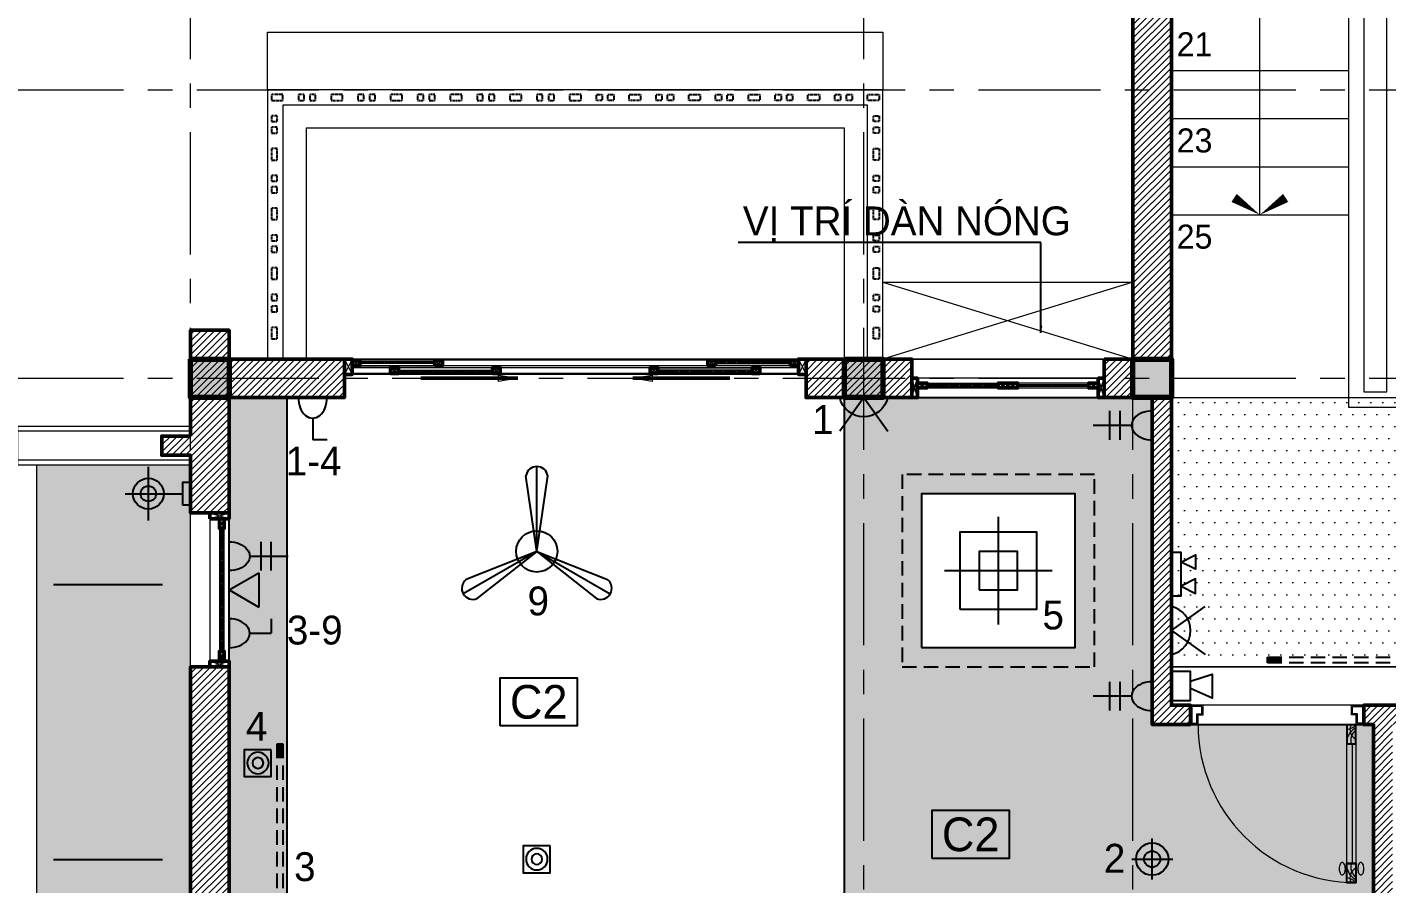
# Model space of a CAD drawing. Header units: inches. Extents: x 88947 to 296847, y 35049 to 161062.
# Drawn here: x 95798 to 102868, y 67579 to 72032 of the extents above; entities that cross this region are included whole.
import ezdxf
from ezdxf.enums import TextEntityAlignment as Align

# ---------------------------------------------------------------- set-up
doc = ezdxf.new("R2010")
doc.units = ezdxf.units.IN
doc.header["$MEASUREMENT"] = 0
for name, pattern in [('ACAD_ISO03W100', [30, 12, -18]), ('CENTER', [50.8, 31.75, -6.35, 6.35, -6.35]), ('DASHED2', [9.525, 6.35, -3.175]), ('HIDDEN', [0.375, 0.25, -0.125])]:
    doc.linetypes.add(name, pattern=pattern)
for name, color, linetype, lineweight in [('A-Dims', 145, 'Continuous', 25), ('A-Text', 30, 'Continuous', 9), ('CUA', 42, 'Continuous', 20), ('DIM', 7, 'Continuous', 25), ('DO', 4, 'Continuous', 25), ('HACTH', 8, 'Continuous', 5), ('HATCH', 8, 'Continuous', 5), ('KHUNG 1', 6, 'Continuous', 70), ('KY HIEU', 4, 'Continuous', 25), ('mb$0$CUA', 42, 'Continuous', 20), ('mb$0$HATCH', 69, 'Continuous', 15), ('mb$0$net cat', 51, 'Continuous', 50), ('mb$0$net manh', 251, 'Continuous', 5), ('Net thay', 3, 'Continuous', 25), ('netthay', 254, 'Continuous', 25), ('THAY', 3, 'Continuous', 18), ('tran', 202, 'Continuous', 15), ('TRUC', 252, 'ACAD_ISO03W100', 13), ('TUONG', 4, 'Continuous', 50)]:
    doc.layers.add(name, color=color, linetype=linetype, lineweight=lineweight)
doc.layers.add('E-socket', color=1, linetype='Continuous')
doc.layers.add('text', color=2, linetype='Continuous')
doc.styles.add('FRANKO', font='VFRANKO.TTF')
doc.styles.add('VNI-HELVE-CONDENSE', font='VNARIAL.TTF', dxfattribs={"width": 0.7})
doc.dimstyles.new('TAS-50', dxfattribs={"dimscale": 25, "dimtxt": 2.5, "dimasz": 0.7, "dimexe": 1.5, "dimexo": 1.5, "dimgap": 0.8, "dimtad": 1, "dimdec": 0, "dimzin": 3, "dimdsep": 46, "dimtxsty": 'VNI-HELVE-CONDENSE', "dimblk": 'TICK', "dimcen": 2.5, "dimclrt": 71, "dimazin": 2, "dimtfac": 0.75, "dimtdec": 0, "dimtix": 1, "dimtmove": 2, "dimatfit": 2, "dimldrblk": 'TICK123', "dimfxl": 1.5, "dimtolj": 1, "dimtzin": 0, "dimarcsym": 0})
doc.dimstyles.new('TL 100', dxfattribs={"dimscale": 100, "dimtxt": 1.25, "dimasz": 0.5, "dimexe": 1, "dimexo": 1, "dimgap": 0.5, "dimtad": 1, "dimdec": 0, "dimzin": 3, "dimdsep": 46, "dimtxsty": 'VNI-HELVE-CONDENSE', "dimblk": 'DOT', "dimcen": 2, "dimclrt": 7, "dimazin": 2, "dimtfac": 0.75, "dimtdec": 0, "dimtix": 1, "dimtmove": 2, "dimatfit": 2, "dimfxl": 1.5, "dimtolj": 1, "dimtzin": 0, "dimarcsym": 0})
doc.dimstyles.new('TL100', dxfattribs={"dimscale": 0, "dimtxt": 250, "dimasz": 200, "dimexe": 100, "dimexo": 100, "dimgap": 100, "dimtad": 1, "dimdec": 0, "dimzin": 0, "dimdsep": 46, "dimtxsty": 'VNI-HELVE-CONDENSE', "dimblk": 'ARCHTICK', "dimcen": -6, "dimdle": 10, "dimclrd": 253, "dimclre": 256, "dimclrt": 256, "dimadec": 0, "dimazin": 0, "dimtfac": 0.005, "dimtdec": 0, "dimtix": 1, "dimtmove": 2, "dimatfit": 3, "dimldrblk": 'CLOSEDBLANK', "dimfxl": 1, "dimtolj": 1, "dimtzin": 0, "dimlwd": -1, "dimarcsym": 0})

# ---------------------------------------------------------------- blocks, each defined once
blk = doc.blocks.new('_Dot')
at = {"layer": 'netthay', "color": 0, "lineweight": -2}
blk.add_line((-0.5, 0), (-1, 0), dxfattribs=at)
at = {"layer": 'netthay', "color": 0, "const_width": 0.5}
blk.add_lwpolyline([(-0.25, 0, 1), (0.25, 0, 1)], format="xyb", close=True, dxfattribs=at)
blk = doc.blocks.new('_ArchTick')
at = {"color": 0, "linetype": 'ByBlock', "const_width": 0.15}
blk.add_lwpolyline([(-0.5, -0.5), (0.5, 0.5)], dxfattribs=at)
blk = doc.blocks.new('A$C1B5E3228')
at = {"layer": 'mb$0$HATCH'}
h = blk.add_hatch(dxfattribs=at)
h.set_pattern_fill('ANSI32', color=256, angle=-90, style=0)
h.set_pattern_definition([(135, (-32.5, -670), (-6.73519, -6.73519), []), (135, (-32.5, -665.51), (-6.73519, -6.73519), [])])
h.paths.add_polyline_path([(-42.5, -720), (-42.5, -80), (-32.5, -80), (-32.5, -720)])
at = {"layer": 'CUA'}
for points in [[(-100, 0), (-100, -800)], [(0, 0), (0, -800)], [(0, 0), (0, -800)]]:
    blk.add_lwpolyline(points, dxfattribs=at)
at = {"layer": 'HATCH', "linetype": 'DASHED2', "ltscale": 2}
blk.add_lwpolyline([(-32.3, -752.3), (-50, -770)], dxfattribs=at)
at = {"layer": 'mb$0$CUA'}
for points in [[(-25, -30), (-50, -30), (-50, -720), (-25, -720)], [(-42.5, -720), (-42.5, -80), (-32.5, -80), (-32.5, -720)]]:
    blk.add_lwpolyline(points, close=True, dxfattribs=at)
at = {"layer": 'mb$0$net cat'}
for points in [[(-100, -30), (0, -30), (0, 0), (-100, 0)], [(-25, -30), (-50, -30), (-50, -80), (-25, -80)], [(-100, -800), (0, -800), (0, -770), (-100, -770)], [(-25, -770), (-50, -770), (-50, -720), (-25, -720)]]:
    blk.add_lwpolyline(points, close=True, dxfattribs=at)
at = {"layer": 'mb$0$net manh'}
for points in [[(-100, -30), (0, 0)], [(-100, 0), (0, -30)], [(-50, -30), (-25, -80)], [(-25, -30), (-50, -80)], [(-100, -800), (0, -770)], [(-100, -770), (0, -800)], [(-50, -770), (-25, -720)], [(-25, -770), (-50, -720)]]:
    blk.add_lwpolyline(points, dxfattribs=at)
blk = doc.blocks.new('sgsg')
at = {"linetype": 'Continuous'}
for p, q in [((379.3, 822.9), (430.7, 822.9)), ((379.3, 0), (379.3, 822.9)), ((430.7, 822.9), (379.3, 822.9)), ((379.3, 822.9), (379.3, 720)), ((430.7, 720), (430.7, 822.9)), ((430.7, 822.9), (430.7, 0)), ((379.3, 720), (430.7, 720)), ((410.2, 720), (410.2, 102.9)), ((379.3, 102.9), (430.7, 102.9)), ((379.3, 0), (379.3, 102.9)), ((430.7, 102.9), (430.7, 0)), ((-430.7, 0), (430.7, 0)), ((-430.7, 0), (-392.1, 0)), ((-430.7, -100), (-430.7, 0)), ((-430.7, 0), (-430.7, -100)), ((-430.7, 0), (-430.7, -100)), ((-392.1, 0), (-392.1, -49.9)), ((430.7, 0), (379.3, 0)), ((430.7, 0), (379.3, 0)), ((469.3, 0), (430.7, 0)), ((430.7, 0), (430.7, -49.9)), ((469.3, -100), (469.3, 0)), ((469.3, -100), (469.3, 0)), ((-392.1, -49.9), (-366.4, -49.9)), ((-366.4, -49.9), (-366.4, -100)), ((405, -49.9), (405, -100)), ((430.7, -49.9), (405, -49.9)), ((-366.4, -100), (-430.7, -100)), ((405, -100), (469.3, -100))]:
    blk.add_line(p, q, dxfattribs=at)
at = {"color": 7}
for p, q in [((427.2, 819.4), (382.8, 819.4)), ((382.8, 819.4), (382.8, 723.5)), ((427.2, 723.5), (427.2, 819.4)), ((382.8, 723.5), (427.2, 723.5)), ((382.8, 99.4), (427.2, 99.4)), ((382.8, 3.5), (382.8, 99.4)), ((427.2, 99.4), (427.2, 3.5)), ((427.2, 3.5), (382.8, 3.5)), ((-424.3, -6.4), (-398.6, -6.4)), ((-424.3, -93.6), (-424.3, -6.4)), ((-398.6, -6.4), (-398.6, -56.3)), ((-398.6, -56.3), (-372.9, -56.3)), ((-372.9, -56.3), (-372.9, -93.6)), ((411.4, -56.3), (411.4, -93.6)), ((437.1, -56.3), (411.4, -56.3)), ((462.9, -6.4), (437.1, -6.4)), ((437.1, -6.4), (437.1, -56.3)), ((462.9, -93.6), (462.9, -6.4)), ((-372.9, -93.6), (-424.3, -93.6)), ((411.4, -93.6), (462.9, -93.6))]:
    blk.add_line(p, q, dxfattribs=at)
at = {"linetype": 'Continuous', "extrusion": (0, 0, -1)}
for centre, major_axis, start_param, end_param in [((430.7, 0), (-305.4, 764.1), -1.190588, 0.380208), ((367, 762.3), (16.3, 16.3), 4.390638, 4.805951), ((357.7, 773.5), (-6.03, 6.03), 0.093562, 0.785398), ((357.7, 773.5), (6.03, 6.03), -0.785398, -0.093562), ((348.5, 762.3), (-16.3, 16.3), 1.477234, 1.892547), ((368.8, 882.4), (60.7, 60.7), 1.609162, 2.192883), ((473.5, 723.6), (66.7, 66.7), 4.202517, 4.984819), ((449.8, 796.1), (-36.9, 36.9), 4.374888, 5.959677), ((469, 740.4), (-47.5, 47.5), 5.243394, 6.397734), ((463.4, 762.3), (16.3, 16.3), 4.390638, 4.805951), ((454.2, 773.5), (-6.03, 6.03), 0.093562, 0.785398), ((454.2, 773.5), (-6.03, 6.03), 0.785398, 1.477234), ((444.9, 762.3), (-16.3, 16.3), 1.477234, 1.892547), ((405.8, 749.9), (45.3, 45.3), 3.926991, 4.13121), ((405.8, 749.9), (-45.3, 45.3), 5.293568, 5.497787), ((382, 754.8), (28.1, 28.1), 4.13121, 4.390638), ((382, 744.9), (-28.1, 28.1), 5.03414, 5.293568), ((367, 737.5), (16.3, 16.3), 3.04803, 3.463343), ((357.7, 726.3), (6.03, 6.03), 2.356194, 3.04803), ((357.7, 726.3), (-6.03, 6.03), 3.235155, 3.926991), ((348.5, 737.5), (16.3, 16.3), 1.249046, 1.664359), ((333.5, 754.8), (28.1, 28.1), 0.321751, 0.581179), ((333.5, 744.9), (-28.1, 28.1), 2.560414, 2.819842), ((309.7, 749.9), (45.3, 45.3), 0.581179, 0.785398), ((309.7, 749.9), (45.3, 45.3), 0.785398, 0.989618), ((502.2, 749.9), (-45.3, 45.3), 5.497787, 5.702007), ((502.2, 749.9), (-45.3, 45.3), 5.293568, 5.497787), ((478.4, 754.8), (-28.1, 28.1), 5.702007, 5.961435), ((478.4, 744.9), (28.1, 28.1), 3.463343, 3.722771), ((463.4, 737.5), (16.3, 16.3), 3.04803, 3.463343), ((454.2, 726.3), (6.03, 6.03), 2.356194, 3.04803), ((454.2, 726.3), (6.03, 6.03), 1.664359, 2.356194), ((444.9, 737.5), (-16.3, 16.3), 2.819842, 3.235155), ((429.9, 754.8), (-28.1, 28.1), 1.892547, 2.151975), ((429.9, 744.9), (-28.1, 28.1), 2.560414, 2.819842), ((406.1, 749.9), (-45.3, 45.3), 2.151975, 2.356194), ((406.1, 749.9), (45.3, 45.3), 0.785398, 0.989618), ((473.5, 99.2), (-66.7, 66.7), 4.439959, 5.222261), ((449.8, 26.8), (36.9, 36.9), 3.465101, 5.04989), ((469, 82.5), (47.5, 47.5), 3.027044, 4.181384), ((368.8, -59.5), (60.7, 60.7), -0.622087, -0.038366)]:
    blk.add_ellipse(centre, major_axis=major_axis, ratio=1, start_param=start_param, end_param=end_param, dxfattribs=at)
blk = doc.blocks.new('A$C518B7F35')
at = {"layer": 'DO'}
for q in [(0, 441.3), (-56.9, 392.1), (56.9, 392.1), (-382.2, -220.7), (-368, -146.8), (-311.1, -245.3), (311.1, -245.3), (368, -146.8), (382.2, -220.7)]:
    blk.add_line((0, 0), q, dxfattribs=at)
blk.add_circle((0, 0), 107.2, dxfattribs=at)
for centre, start, end in [((0, 383.9), 8.22489, 171.77511), ((-332.4, -191.9), 128.22489, 291.77511), ((332.4, -191.9), 248.22489, 51.77511)]:
    blk.add_arc(centre, 57.4, start, end, dxfattribs=at)
blk = doc.blocks.new('CP1')
blk.add_lwpolyline([(-86.9, 86), (89.2, 86), (89.2, -88.5), (-86.9, -88.5)], close=True)
for radius in [70, 35]:
    blk.add_circle((0, 0), radius)
blk = doc.blocks.new('12')
at = {"linetype": 'HIDDEN', "ltscale": 300}
blk.add_lwpolyline([(-600, 20), (600, 20), (600, 50), (-600, 50)], close=True, dxfattribs=at)
for points in [[(-600, 20), (-600, 50), (-525, 20), (-525, 50)], [(600, 20), (600, 50), (525, 20), (525, 50)]]:
    blk.add_solid(points)
blk = doc.blocks.new('D')
at = {"linetype": 'Continuous', "ltscale": 2}
blk.add_hatch(color=256, dxfattribs=at).paths.add_polyline_path([(0, 0), (308, -178), (308, 178)])
for p, q in [((0, 0), (308, 178)), ((308, -178), (308, 178)), ((0, 0), (308, -178))]:
    blk.add_line(p, q, dxfattribs=at)
blk = doc.blocks.new('S-2')
at = {"layer": 'E-socket', "linetype": 'Continuous', "ltscale": 50}
for p, q in [((0, 107.1), (0, 306.7)), ((-75, 219.4), (75, 219.4)), ((-75, 166.9), (75, 166.9)), ((-75, 0), (75, 0))]:
    blk.add_line(p, q, dxfattribs=at)
blk.add_ellipse((0, 0), major_axis=(0, 107.1), ratio=0.7, start_param=4.712389, end_param=7.853982, dxfattribs=at)
blk = doc.blocks.new('CONGTAC')
at = {"layer": 'E-socket', "linetype": 'Continuous', "ltscale": 50}
for p, q in [((-322781.1, 76005.1), (-322931.1, 76005.1)), ((-322856.1, 75897.9), (-322856.1, 75785.7)), ((-322781.1, 75785.7), (-322856.1, 75785.7))]:
    blk.add_line(p, q, dxfattribs=at)
blk.add_ellipse((-322856.1, 76005.1), major_axis=(0, -107.1), ratio=0.7, start_param=4.712389, end_param=7.853982, dxfattribs=at)
blk = doc.blocks.new('EWTWETEW')
at = {"ltscale": 5}
for points in [[(0, 0), (-125, 175)], [(0, 0), (125, 175)], [(-125, 0), (-125, 0), (125, 0)]]:
    blk.add_lwpolyline(points, dxfattribs=at)
blk.add_arc((0, -28.1), 128.1, 12.68038, 167.31962, dxfattribs=at)
blk = doc.blocks.new('A$C6FFC3A46')
at = {"layer": 'DO', "ltscale": 5}
for p, q in [((0, -106.6), (0, 106.6)), ((-106.6, 0), (106.6, 0))]:
    blk.add_line(p, q, dxfattribs=at)
for major_axis, start_param, end_param in [((84, 0), -0.000109, 6.283076), ((-42, 0), 3.14210923900696, 9.425294546186546)]:
    blk.add_ellipse((0, 0), major_axis=major_axis, ratio=1, start_param=start_param, end_param=end_param, dxfattribs=at)
blk = doc.blocks.new('TICK')
at = {"layer": 'A-Dims', "color": 1}
for p, q in [((-2, 0), (2, 0)), ((0, 1.5), (0, -1.5))]:
    blk.add_line(p, q, dxfattribs=at)
at = {"layer": 'A-Dims', "color": 1, "const_width": 0.788}
blk.add_lwpolyline([(-0.33, -0.35), (0.38, 0.38)], dxfattribs=at)
at = {"layer": 'A-Dims', "color": 1, "const_width": 0.394}
for points in [[(0.24, 0.52, -0.414214), (0.52, 0.52, -1)], [(0.52, 0.52, -0.414214), (0.52, 0.24, -1)], [(-0.47, -0.21, 0.414214), (-0.47, -0.49, 1)], [(-0.47, -0.49, 0.414214), (-0.19, -0.49, 1)]]:
    blk.add_lwpolyline(points, format="xyb", dxfattribs=at)
blk = doc.blocks.new('TICK123')
at = {"layer": 'A-Dims', "color": 1}
blk.add_lwpolyline([(0.05, 0, 0, 0.84, 0), (-2.11, 0, 8.4, 8.4, 0)], format="xyseb", dxfattribs=at)
blk = doc.blocks.new('EM')
for points in [[(-125, 100), (-200, 250), (-50, 250), (-125, 100)], [(125, 100), (200, 250), (50, 250), (125, 100)]]:
    blk.add_lwpolyline(points)
blk.add_lwpolyline([(-225, 0), (225, 0), (225, 100), (-225, 100)], close=True)
blk = doc.blocks.new('COI')
blk.add_lwpolyline([(-50, 200), (-125, 425), (125, 425), (25, 200)])
blk.add_lwpolyline([(-150, 0), (150, 0), (150, 200), (-150, 200)], close=True)
blk = doc.blocks.new('DNT')
for points in [[(0, 425), (0, 50)], [(-175, 275), (175, 275)]]:
    blk.add_lwpolyline(points)
blk.add_lwpolyline([(-75, 50), (75, 50), (75, 0), (-75, 0)], close=True)
for radius in [100, 50]:
    blk.add_circle((0, 275), radius)
blk = doc.blocks.new('syb-floor')
at = {"linetype": 'Continuous'}
blk.add_lwpolyline([(-4.79, -2.5), (-4.79, 2.5), (3.22, 2.5), (3.22, -2.5)], close=True, dxfattribs=at)
blk.add_attdef('SYB-FLOOR', text='', height=2.5, dxfattribs=at).set_placement((-0.78, 0), align=Align.MIDDLE_CENTER)
blk = doc.blocks.new('A$C4CAE2080')
at = {"layer": 'mb$0$HATCH'}
h = blk.add_hatch(dxfattribs=at)
h.set_pattern_fill('ANSI32', color=256, angle=-180, style=0)
h.set_pattern_definition([(45, (-2810, -22.5), (-6.7352, 6.7352), []), (45, (-2805.51, -22.5), (-6.7352, 6.7352), [])])
h.paths.add_polyline_path([(-2720, -12.5), (-2330, -12.5), (-2330, -22.5), (-2720, -22.5)])
h = blk.add_hatch(dxfattribs=at)
h.set_pattern_fill('ANSI32', color=256, angle=-180, style=0)
h.set_pattern_definition([(45, (-2510, -67.5), (-6.7352, 6.7352), []), (45, (-2505.51, -67.5), (-6.7352, 6.7352), [])])
h.paths.add_polyline_path([(-2520, -57.5), (-2030, -57.5), (-2030, -67.5), (-2520, -67.5)])
h = blk.add_hatch(dxfattribs=at)
h.set_pattern_fill('ANSI32', color=256, angle=-180, style=0)
h.set_pattern_definition([(135, (-690, -67.5), (6.7352, 6.7352), []), (135, (-694.49, -67.5), (6.7352, 6.7352), [])])
h.paths.add_polyline_path([(-680, -57.5), (-1170, -57.5), (-1170, -67.5), (-680, -67.5)])
h = blk.add_hatch(dxfattribs=at)
h.set_pattern_fill('ANSI32', color=256, angle=-180, style=0)
h.set_pattern_definition([(135, (-390, -22.5), (6.7352, 6.7352), []), (135, (-394.49, -22.5), (6.7352, 6.7352), [])])
h.paths.add_polyline_path([(-480, -12.5), (-870, -12.5), (-870, -22.5), (-480, -22.5)])
at = {"layer": 'mb$0$CUA'}
for points in [[(-400, 0), (-2800, 0)], [(-440, -5), (-2760, -5)], [(-440, -35), (-2760, -35)], [(-440, -45), (-2760, -45)], [(-400, -80), (-2800, -80)], [(-440, -75), (-2760, -75)]]:
    blk.add_lwpolyline(points, dxfattribs=at)
for points in [[(-2290, -35), (-2290, -5), (-2720, -5), (-2720, -35)], [(-2720, -12.5), (-2330, -12.5), (-2330, -22.5), (-2720, -22.5)], [(-1990, -75), (-1990, -45), (-2520, -45), (-2520, -75)], [(-2520, -57.5), (-2030, -57.5), (-2030, -67.5), (-2520, -67.5)], [(-1210, -75), (-1210, -45), (-680, -45), (-680, -75)], [(-680, -57.5), (-1170, -57.5), (-1170, -67.5), (-680, -67.5)], [(-910, -35), (-910, -5), (-480, -5), (-480, -35)], [(-480, -12.5), (-870, -12.5), (-870, -22.5), (-480, -22.5)]]:
    blk.add_lwpolyline(points, close=True, dxfattribs=at)
at = {"layer": 'mb$0$net cat'}
for points in [[(-2800, 0), (-2800, -80), (-2760, -80), (-2760, 0)], [(-400, 0), (-400, -80), (-440, -80), (-440, 0)], [(-2760, -35), (-2760, -5), (-2720, -5), (-2720, -35)], [(-2560, -75), (-2560, -45), (-2520, -45), (-2520, -75)], [(-2330, -35), (-2330, -5), (-2290, -5), (-2290, -35)], [(-2030, -75), (-2030, -45), (-1990, -45), (-1990, -75)], [(-1170, -75), (-1170, -45), (-1210, -45), (-1210, -75)], [(-870, -35), (-870, -5), (-910, -5), (-910, -35)], [(-640, -75), (-640, -45), (-680, -45), (-680, -75)], [(-440, -35), (-440, -5), (-480, -5), (-480, -35)]]:
    blk.add_lwpolyline(points, close=True, dxfattribs=at)
at = {"layer": 'mb$0$net manh'}
for points in [[(-2800, 0), (-2760, -80)], [(-2760, 0), (-2800, -80)], [(-400, 0), (-440, -80)], [(-440, 0), (-400, -80)], [(-2760, -5), (-2720, -35)], [(-2760, -35), (-2720, -5)], [(-2560, -45), (-2520, -75)], [(-2560, -75), (-2520, -45)], [(-2330, -5), (-2290, -35)], [(-2330, -35), (-2290, -5)], [(-2030, -45), (-1990, -75)], [(-2030, -75), (-1990, -45)], [(-1170, -45), (-1210, -75)], [(-1170, -75), (-1210, -45)], [(-870, -5), (-910, -35)], [(-870, -35), (-910, -5)], [(-640, -45), (-680, -75)], [(-640, -75), (-680, -45)], [(-440, -5), (-480, -35)], [(-440, -35), (-480, -5)]]:
    blk.add_lwpolyline(points, dxfattribs=at)
at = {"layer": 'TUONG'}
for points in [[(-1899.3, -100), (-2403.7, -100)], [(-1300.7, -100), (-796.3, -100)]]:
    blk.add_leader(points, dimstyle='TL100', override={"dimscale": 1, "dimasz": 100, "dimtad": 0}, dxfattribs=at)

msp = doc.modelspace()

# ---------------------------------------------------------------- hatches: boundary and pattern name
at = {"layer": 'HACTH'}
h = msp.add_hatch(dxfattribs=at)
h.set_pattern_fill('DOTS', color=256, scale=500, style=0)
h.set_pattern_definition([(0, (96847.74, 66706.807), (15.625, 31.25), [0, -31.25])])
h.paths.add_polyline_path([(96847.7, 65506.8), (96847.7, 65506.8), (96847.7, 70106.8), (97147.7, 70106.8), (97147.7, 65506.8), (97147.7, 65306.8), (96847.7, 65306.8)])
h = msp.add_hatch(dxfattribs=at)
h.set_pattern_fill('DOTS', color=256, scale=500, style=0)
h.set_pattern_definition([(0, (100047.74, 66606.807), (15.625, 31.25), [0, -31.25])])
h.paths.add_polyline_path([(100047.7, 70106.8), (101647.7, 70106.8), (101647.7, 68406.8), (102797.7, 68406.8), (102797.7, 66706.8), (101997.7, 66706.8), (101997.7, 66606.8), (101997.7, 66506.8), (101197.7, 66506.8), (101197.7, 67206.8), (100047.7, 67206.8)])
h.paths.add_polyline_path([(100447.7, 68806.8), (101247.7, 68806.8), (101247.7, 69606.8), (100447.7, 69606.8)], flags=16)
h = msp.add_hatch(dxfattribs=at)
h.set_pattern_fill('ANSI31', color=256, scale=200, style=0)
h.set_pattern_definition([(45, (101647.74, 68406.807), (-17.67767, 17.67767), [])])
h.paths.add_polyline_path([(101847.7, 68406.8), (101847.7, 68506.8), (101747.7, 68506.8), (101747.7, 70106.8), (101647.7, 70106.8), (101647.7, 68406.8)])
h = msp.add_hatch(dxfattribs=at)
h.set_pattern_fill('TILE_02', color=256, scale=100, angle=90, style=0, pattern_type=2)
h.set_pattern_definition([(90, (22857.75, 48618.47), (-100, 200), [25, -175]), (90, (22845.25, 48618.47), (-100, 200), [25, -75]), (90, (22832.75, 48718.47), (-100, 200), [25, -175]), (90, (22895.25, 48568.47), (-100, 200), [12.5, -100, 12.5, -75]), (135, (22870.25, 48580.97), (-100.00003, 6e-15), [17.6777, -265.165]), (135, (22832.75, 48568.47), (-100.00003, 6e-15), [12.63, -270.2127]), (135, (22820.25, 48568.47), (-100.00003, 6e-15), [15.15, -267.6927]), (225, (22820.25, 48693.47), (-100.00003, 6e-15), [15.15, -267.6927]), (225, (22832.75, 48693.47), (-100.00003, 6e-15), [12.63, -270.2127]), (225, (22870.25, 48680.97), (-100.00003, 6e-15), [17.6777, -265.165]), (116.56505, (22870.25, 48593.47), (-100, 5e-05), [27.9509, -195.6559]), (116.56505, (22857.75, 48593.47), (-100, 5e-05), [27.9509, -195.6559]), (116.56505, (22845.25, 48543.47), (-100, 5e-05), [27.9509, -195.6559]), (116.56505, (22832.75, 48543.47), (-100, 5e-05), [27.9509, -195.6559]), (153.43495, (22895.25, 48568.47), (-100, -4.5e-05), [27.9509, -419.2627]), (153.43495, (22895.25, 48580.97), (-100, -4.5e-05), [27.9509, -419.2627]), (206.56505, (22895.25, 48680.97), (-100, 4.5e-05), [27.9509, -419.2627]), (206.56505, (22895.25, 48693.47), (-100, 4.5e-05), [27.9509, -419.2627]), (243.43495, (22870.25, 48668.47), (-100, -5e-05), [27.9509, -195.6559]), (243.43495, (22857.75, 48668.47), (-100, -5e-05), [27.9509, -195.6559]), (243.43495, (22845.25, 48718.47), (-100, -5e-05), [27.9509, -195.6559]), (243.43495, (22832.75, 48718.47), (-100, -5e-05), [27.9509, -195.6559]), (172.874984, (22895.249, 48568.469), (-100.0000155, -2.54e-05), [100.7782, -1511.6733]), (187.125016, (22895.249, 48693.469), (-100.0000155, 2.54e-05), [100.7782, -1511.6733])])
h.paths.add_polyline_path([(95847.7, 69756.8), (96647.7, 69756.8), (96647.7, 65656.8), (95847.7, 65656.8)])
h = msp.add_hatch(dxfattribs=at)
h.set_pattern_fill('ANSI31', color=256, scale=200, style=0)
h.set_pattern_definition([(45, (101847.74, 63606.807), (-17.67767, 17.67767), [])])
h.paths.add_polyline_path([(102797.7, 65206.8), (102797.7, 66506.8), (101997.7, 66506.8), (101997.7, 66606.8), (102098.4, 66606.8), (102097.7, 66606.8), (102797.7, 66606.8), (102797.7, 67806.8), (102797.7, 68406.8), (102747.7, 68406.8), (102747.7, 68506.8), (102947.7, 68506.8), (102947.7, 68406.8), (102897.7, 68406.8), (102897.7, 67806.8), (102897.7, 66606.8), (103597.7, 66606.8), (103597.1, 66606.8), (103697.7, 66606.8), (103697.7, 66506.8), (102897.7, 66506.8), (102897.7, 65206.8), (103397.7, 65206.8), (103397.7, 65106.8), (102897.7, 65106.8), (102897.7, 63906.8), (103847.7, 63906.8), (103847.7, 63706.8), (101847.7, 63706.8), (101847.7, 63906.8), (102797.7, 63906.8), (102797.7, 65106.8), (102297.7, 65106.8), (102297.7, 65206.8)])
at = {"layer": 'HATCH'}
h = msp.add_hatch(dxfattribs=at)
h.set_pattern_fill('ANSI31', color=256, scale=200, style=0)
h.set_pattern_definition([(45, (101647.74, 70306.807), (-17.67767, 17.67767), [])])
h.paths.add_polyline_path([(101747.7, 70306.8), (101747.7, 72556.8), (101547.7, 72556.8), (101547.7, 70306.8)])
h = msp.add_hatch(dxfattribs=at)
h.set_pattern_fill('ANSI31', color=256, scale=200, style=0)
h.set_pattern_definition([(45, (96497.74, 69506.807), (-17.67767, 17.67767), [])])
h.paths.add_polyline_path([(96647.7, 69906.8), (96647.7, 70456.8), (96847.7, 70456.8), (96847.7, 70306.8), (97447.7, 70306.8), (97447.7, 70106.8), (96847.7, 70106.8), (96847.7, 69506.8), (96647.7, 69506.8), (96647.7, 69806.8), (96497.7, 69806.8), (96497.7, 69906.8)])
h = msp.add_hatch(dxfattribs=at)
h.set_pattern_fill('ANSI31', color=256, scale=200, style=0)
h.set_pattern_definition([(45, (99672.74, 70106.807), (-17.6777, 17.6777), [])])
h.paths.add_polyline_path([(99847.7, 70306.8), (100397.6, 70306.8), (100397.6, 70106.8), (99847.7, 70106.8)])
h = msp.add_hatch(dxfattribs=at)
h.set_pattern_fill('ANSI31', color=256, scale=200, style=0)
h.set_pattern_definition([(45, (101122.557, 70106.807), (-17.6777, 17.6777), [])])
h.paths.add_polyline_path([(101397.6, 70306.8), (101547.7, 70306.8), (101547.7, 70106.8), (101397.6, 70106.8)])
h = msp.add_hatch(dxfattribs=at)
h.set_pattern_fill('DOTS', color=256, scale=1000, style=0)
h.set_pattern_definition([(0, (101847.74, 69206.81), (31.25, 62.5), [0, -62.5])])
h.paths.add_polyline_path([(101747.7, 70106.8), (103947.7, 70106.8), (103947.7, 68706.8), (101747.7, 68706.8)])
h = msp.add_hatch(dxfattribs=at)
h.set_pattern_fill('ANSI31', color=256, scale=200, style=0)
h.set_pattern_definition([(45, (96647.74, 68106.807), (-17.67767, 17.67767), [])])
h.paths.add_polyline_path([(96647.7, 66956.8), (96647.7, 66706.8), (96847.7, 66706.8), (96847.7, 68706.8), (96647.7, 68706.8), (96647.7, 67156.8)])
at = {"layer": 'mb$0$HATCH'}
h = msp.add_hatch(dxfattribs=at)
h.set_pattern_fill('ANSI32', color=256, style=0)
h.set_pattern_definition([(315, (100227.557, 70174.307), (-6.73519, -6.73519), []), (315, (100232.047, 70174.307), (-6.73519, -6.73519), [])])
h.paths.add_polyline_path([(100477.6, 70164.3), (100847.6, 70164.3), (100847.6, 70174.3), (100477.6, 70174.3)])
h = msp.add_hatch(dxfattribs=at)
h.set_pattern_fill('ANSI32', color=256, style=0)
h.set_pattern_definition([(225, (101567.557, 70174.307), (6.73519, -6.73519), []), (225, (101563.067, 70174.307), (6.73519, -6.73519), [])])
h.paths.add_polyline_path([(101317.6, 70164.3), (100947.6, 70164.3), (100947.6, 70174.3), (101317.6, 70174.3)])

# ---------------------------------------------------------------- linework, layer by layer
at = {"layer": 'DO', "ltscale": 5}
for p, q in [((100847.7, 68926.9), (100847.7, 69486.7)), ((100567.9, 69206.8), (101127.6, 69206.8))]:
    msp.add_line(p, q, dxfattribs=at)
for points in [[(100647.7, 69006.8), (101047.7, 69006.8), (101047.7, 69406.8), (100647.7, 69406.8)], [(100747.7, 69106.8), (100947.7, 69106.8), (100947.7, 69306.8), (100747.7, 69306.8)]]:
    msp.add_lwpolyline(points, close=True, dxfattribs=at)
at = {"layer": 'HATCH'}
msp.add_lwpolyline([(102207.7, 71056.8), (102207.7, 73020.5), (103447.4, 73020.5)], dxfattribs=at)
for points in [[(102073.6, 71144.7, 50, 0, 0), (102207.7, 71056.8, 0, 0, 0)], [(102341.9, 71144.7, 50, 0, 0), (102207.7, 71056.8, 0, 0, 0)]]:
    msp.add_lwpolyline(points, format="xyseb", dxfattribs=at)
at = {"layer": 'KHUNG 1'}
for points in [[(96647.7, 70306.8), (96847.7, 70306.8), (96847.7, 70106.8), (96647.7, 70106.8)], [(100047.7, 70306.8), (100247.7, 70306.8), (100247.7, 70106.8), (100047.7, 70106.8)], [(101547.7, 70306.8), (101747.7, 70306.8), (101747.7, 70106.8), (101547.7, 70106.8)]]:
    msp.add_lwpolyline(points, close=True, dxfattribs=at)
for points in [[(96647.7, 70106.8), (96847.7, 70106.8), (96647.7, 70306.8), (96847.7, 70306.8)], [(100047.7, 70106.8), (100247.7, 70106.8), (100047.7, 70306.8), (100247.7, 70306.8)], [(101547.7, 70106.8), (101747.7, 70106.8), (101547.7, 70306.8), (101747.7, 70306.8)]]:
    msp.add_solid(points, dxfattribs=at)
at = {"layer": 'mb$0$CUA'}
for points in [[(100397.6, 70106.8), (101397.6, 70106.8), (101397.6, 70306.8), (100397.6, 70306.8)], [(101367.6, 70106.8), (101367.6, 70206.8), (100427.6, 70206.8), (100427.6, 70106.8)], [(101367.6, 70156.8), (101367.6, 70206.8), (100427.6, 70206.8), (100427.6, 70156.8)], [(100897.6, 70181.8), (100897.6, 70156.8), (100477.6, 70156.8), (100477.6, 70181.8)], [(100477.6, 70164.3), (100847.6, 70164.3), (100847.6, 70174.3), (100477.6, 70174.3)], [(100897.6, 70181.8), (100897.6, 70156.8), (101317.6, 70156.8), (101317.6, 70181.8)], [(101317.6, 70164.3), (100947.6, 70164.3), (100947.6, 70174.3), (101317.6, 70174.3)]]:
    msp.add_lwpolyline(points, close=True, dxfattribs=at)
at = {"layer": 'mb$0$net cat'}
for points in [[(100397.6, 70106.8), (100397.6, 70206.8), (100427.6, 70206.8), (100427.6, 70106.8)], [(101397.6, 70106.8), (101397.6, 70206.8), (101367.6, 70206.8), (101367.6, 70106.8)], [(100427.6, 70181.8), (100427.6, 70156.8), (100477.6, 70156.8), (100477.6, 70181.8)], [(100897.6, 70181.8), (100897.6, 70156.8), (100847.6, 70156.8), (100847.6, 70181.8)], [(100897.6, 70181.8), (100897.6, 70156.8), (100947.6, 70156.8), (100947.6, 70181.8)], [(101367.6, 70181.8), (101367.6, 70156.8), (101317.6, 70156.8), (101317.6, 70181.8)]]:
    msp.add_lwpolyline(points, close=True, dxfattribs=at)
at = {"layer": 'mb$0$net manh'}
for points in [[(100397.6, 70106.8), (100427.6, 70206.8)], [(100427.6, 70106.8), (100397.6, 70206.8)], [(101397.6, 70106.8), (101367.6, 70206.8)], [(101367.6, 70106.8), (101397.6, 70206.8)], [(100427.6, 70156.8), (100477.6, 70181.8)], [(100427.6, 70181.8), (100477.6, 70156.8)], [(100897.6, 70156.8), (100847.6, 70181.8)], [(100897.6, 70181.8), (100847.6, 70156.8)], [(100897.6, 70156.8), (100947.6, 70181.8)], [(100897.6, 70181.8), (100947.6, 70156.8)], [(101367.6, 70156.8), (101317.6, 70181.8)], [(101367.6, 70181.8), (101317.6, 70156.8)]]:
    msp.add_lwpolyline(points, dxfattribs=at)
at = {"layer": 'Net thay'}
msp.add_lwpolyline([(96847.7, 65506.8), (96847.7, 65506.8), (96847.7, 70106.8), (97147.7, 70106.8), (97147.7, 65506.8), (97147.7, 65506.8), (97147.7, 65306.8), (96847.7, 65306.8), (96847.7, 65506.8), (96847.7, 65506.8)], dxfattribs=at)
for points in [[(100047.7, 70106.8), (101647.7, 70106.8), (101647.7, 68406.8), (102797.7, 68406.8), (102797.7, 66706.8), (101997.7, 66706.8), (101997.7, 66606.8), (101997.7, 66506.8), (101197.7, 66506.8), (101197.7, 67206.8), (100047.7, 67206.8), (100047.7, 67206.8), (100047.7, 67206.8), (100047.7, 67206.8), (100047.7, 67206.8)], [(100447.7, 68806.8), (101247.7, 68806.8), (101247.7, 69606.8), (100447.7, 69606.8)]]:
    msp.add_lwpolyline(points, close=True, dxfattribs=at)
at = {"layer": 'Net thay', "linetype": 'HIDDEN', "ltscale": 300}
msp.add_lwpolyline([(100347.7, 68706.8), (101347.7, 68706.8), (101347.7, 69706.8), (100347.7, 69706.8)], close=True, dxfattribs=at)
at = {"layer": 'netthay', "linetype": 'HIDDEN', "ltscale": 20}
for points in [[(97067.7, 71651.8), (97127.7, 71651.8), (97127.7, 71681.8), (97067.7, 71681.8)], [(97207.7, 71651.8), (97237.7, 71651.8), (97237.7, 71681.8), (97207.7, 71681.8)], [(97267.7, 71651.8), (97297.7, 71651.8), (97297.7, 71681.8), (97267.7, 71681.8)], [(97377.7, 71651.8), (97437.7, 71651.8), (97437.7, 71681.8), (97377.7, 71681.8)], [(97517.7, 71651.8), (97547.7, 71651.8), (97547.7, 71681.8), (97517.7, 71681.8)], [(97577.7, 71651.8), (97607.7, 71651.8), (97607.7, 71681.8), (97577.7, 71681.8)], [(97687.7, 71651.8), (97747.7, 71651.8), (97747.7, 71681.8), (97687.7, 71681.8)], [(97827.7, 71651.8), (97857.7, 71651.8), (97857.7, 71681.8), (97827.7, 71681.8)], [(97887.7, 71651.8), (97917.7, 71651.8), (97917.7, 71681.8), (97887.7, 71681.8)], [(97997.7, 71651.8), (98057.7, 71651.8), (98057.7, 71681.8), (97997.7, 71681.8)], [(98137.7, 71651.8), (98167.7, 71651.8), (98167.7, 71681.8), (98137.7, 71681.8)], [(98197.7, 71651.8), (98227.7, 71651.8), (98227.7, 71681.8), (98197.7, 71681.8)], [(98307.7, 71651.8), (98367.7, 71651.8), (98367.7, 71681.8), (98307.7, 71681.8)], [(98447.7, 71651.8), (98477.7, 71651.8), (98477.7, 71681.8), (98447.7, 71681.8)], [(98507.7, 71651.8), (98537.7, 71651.8), (98537.7, 71681.8), (98507.7, 71681.8)], [(98617.7, 71651.8), (98677.7, 71651.8), (98677.7, 71681.8), (98617.7, 71681.8)], [(98787.7, 71651.8), (98757.7, 71651.8), (98757.7, 71681.8), (98787.7, 71681.8)], [(98847.7, 71651.8), (98817.7, 71651.8), (98817.7, 71681.8), (98847.7, 71681.8)], [(98987.7, 71651.8), (98927.7, 71651.8), (98927.7, 71681.8), (98987.7, 71681.8)], [(99097.7, 71651.8), (99067.7, 71651.8), (99067.7, 71681.8), (99097.7, 71681.8)], [(99157.7, 71651.8), (99127.7, 71651.8), (99127.7, 71681.8), (99157.7, 71681.8)], [(99297.7, 71651.8), (99237.7, 71651.8), (99237.7, 71681.8), (99297.7, 71681.8)], [(99407.7, 71651.8), (99377.7, 71651.8), (99377.7, 71681.8), (99407.7, 71681.8)], [(99467.7, 71651.8), (99437.7, 71651.8), (99437.7, 71681.8), (99467.7, 71681.8)], [(99607.7, 71651.8), (99547.7, 71651.8), (99547.7, 71681.8), (99607.7, 71681.8)], [(99717.7, 71651.8), (99687.7, 71651.8), (99687.7, 71681.8), (99717.7, 71681.8)], [(99777.7, 71651.8), (99747.7, 71651.8), (99747.7, 71681.8), (99777.7, 71681.8)], [(99917.7, 71651.8), (99857.7, 71651.8), (99857.7, 71681.8), (99917.7, 71681.8)], [(100027.7, 71651.8), (99997.7, 71651.8), (99997.7, 71681.8), (100027.7, 71681.8)], [(100087.7, 71651.8), (100057.7, 71651.8), (100057.7, 71681.8), (100087.7, 71681.8)], [(100227.7, 71651.8), (100167.7, 71651.8), (100167.7, 71681.8), (100227.7, 71681.8)], [(97067.7, 71571.8), (97067.7, 71541.8), (97097.7, 71541.8), (97097.7, 71571.8)], [(100227.7, 71571.8), (100227.7, 71541.8), (100197.7, 71541.8), (100197.7, 71571.8)], [(97067.7, 71511.8), (97067.7, 71481.8), (97097.7, 71481.8), (97097.7, 71511.8)], [(100227.7, 71511.8), (100227.7, 71481.8), (100197.7, 71481.8), (100197.7, 71511.8)], [(97067.7, 71401.8), (97067.7, 71341.8), (97097.7, 71341.8), (97097.7, 71401.8)], [(100227.7, 71401.8), (100227.7, 71341.8), (100197.7, 71341.8), (100197.7, 71401.8)], [(97067.7, 71261.8), (97067.7, 71231.8), (97097.7, 71231.8), (97097.7, 71261.8)], [(97067.7, 71201.8), (97067.7, 71171.8), (97097.7, 71171.8), (97097.7, 71201.8)], [(100227.7, 71261.8), (100227.7, 71231.8), (100197.7, 71231.8), (100197.7, 71261.8)], [(100227.7, 71201.8), (100227.7, 71171.8), (100197.7, 71171.8), (100197.7, 71201.8)], [(97067.7, 71091.8), (97067.7, 71031.8), (97097.7, 71031.8), (97097.7, 71091.8)], [(100227.7, 71091.8), (100227.7, 71031.8), (100197.7, 71031.8), (100197.7, 71091.8)], [(97067.7, 70951.8), (97067.7, 70921.8), (97097.7, 70921.8), (97097.7, 70951.8)], [(100227.7, 70951.8), (100227.7, 70921.8), (100197.7, 70921.8), (100197.7, 70951.8)], [(97067.7, 70891.8), (97067.7, 70861.8), (97097.7, 70861.8), (97097.7, 70891.8)], [(100227.7, 70891.8), (100227.7, 70861.8), (100197.7, 70861.8), (100197.7, 70891.8)], [(97067.7, 70781.8), (97067.7, 70721.8), (97097.7, 70721.8), (97097.7, 70781.8)], [(100227.7, 70781.8), (100227.7, 70721.8), (100197.7, 70721.8), (100197.7, 70781.8)], [(97067.7, 70641.8), (97067.7, 70611.8), (97097.7, 70611.8), (97097.7, 70641.8)], [(100227.7, 70641.8), (100227.7, 70611.8), (100197.7, 70611.8), (100197.7, 70641.8)], [(97067.7, 70581.8), (97067.7, 70551.8), (97097.7, 70551.8), (97097.7, 70581.8)], [(100227.7, 70581.8), (100227.7, 70551.8), (100197.7, 70551.8), (100197.7, 70581.8)], [(97067.7, 70471.8), (97067.7, 70411.8), (97097.7, 70411.8), (97097.7, 70471.8)], [(100227.7, 70471.8), (100227.7, 70411.8), (100197.7, 70411.8), (100197.7, 70471.8)]]:
    msp.add_lwpolyline(points, close=True, dxfattribs=at)
at = {"layer": 'THAY'}
for points in [[(102667.7, 72556.8), (102667.7, 70056.8), (102947.7, 70056.8)], [(97047.7, 71706.8), (97047.7, 72006.8), (100247.7, 72006.8), (100247.7, 71706.8)], [(101747.7, 71806.8), (102667.7, 71806.8)], [(100247.7, 70306.8), (100247.7, 71706.8), (97047.7, 71706.8), (97047.7, 70306.8)], [(100167.7, 70306.8), (100167.7, 71626.8), (97127.7, 71626.8), (97127.7, 70306.8)], [(101747.7, 71556.8), (102667.7, 71556.8)], [(100047.7, 70306.8), (100047.7, 71506.8), (97247.7, 71506.8), (97247.7, 70306.8)], [(101747.7, 71306.8), (102667.7, 71306.8)], [(101747.7, 71056.8), (102667.7, 71056.8)], [(96647.7, 69956.8), (95747.7, 69956.8), (95747.7, 69756.8), (96647.7, 69756.8)], [(96647.7, 69931.8), (95747.7, 69931.8)], [(96647.7, 69781.8), (95747.7, 69781.8)], [(95847.7, 65656.8), (95847.7, 69756.8)]]:
    msp.add_lwpolyline(points, dxfattribs=at)
for points in [[(102747.7, 72476.8), (102747.7, 70136.8), (102867.7, 70136.8), (102867.7, 72476.8)], [(100397.6, 70106.8), (100397.6, 70306.8), (101397.6, 70306.8), (101397.6, 70106.8)], [(100447.7, 68806.8), (101247.7, 68806.8), (101247.7, 69606.8), (100447.7, 69606.8)], [(96847.7, 68706.8), (96647.7, 68706.8), (96647.7, 69506.8), (96847.7, 69506.8)]]:
    msp.add_lwpolyline(points, close=True, dxfattribs=at)
at = {"layer": 'tran'}
for points in [[(100247.7, 70306.8), (100247.7, 70706.8), (101547.7, 70706.8), (101547.7, 70306.8)], [(101747.7, 70106.8), (103947.7, 70106.8), (103947.7, 68706.8), (101747.7, 68706.8)], [(101747.7, 68706.8), (103947.7, 68706.8), (103947.7, 68506.8), (101747.7, 68506.8)]]:
    msp.add_lwpolyline(points, close=True, dxfattribs=at)
for points in [[(101547.7, 70706.8), (100247.7, 70306.8)], [(100247.7, 70706.8), (101547.7, 70306.8)]]:
    msp.add_lwpolyline(points, dxfattribs=at)
at = {"layer": 'TRUC', "linetype": 'CENTER', "ltscale": 20}
for points in [[(96647.7, 61706.8), (96647.7, 74206.8)], [(100147.7, 61706.8), (100147.7, 74206.8)], [(101547.7, 61706.8), (101547.7, 74206.8)], [(94647.7, 71706.8), (111047.7, 71706.8)], [(94647.7, 70206.8), (111047.7, 70206.8)]]:
    msp.add_lwpolyline(points, dxfattribs=at)
at = {"layer": 'TUONG'}
for points in [[(101747.7, 70306.8), (101747.7, 72556.8), (101547.7, 72556.8), (101547.7, 70306.8)], [(99847.7, 70306.8), (100397.6, 70306.8), (100397.6, 70106.8), (99847.7, 70106.8)], [(101397.6, 70306.8), (101547.7, 70306.8), (101547.7, 70106.8), (101397.6, 70106.8)], [(101847.7, 68406.8), (101847.7, 68506.8), (101747.7, 68506.8), (101747.7, 70106.8), (101647.7, 70106.8), (101647.7, 68406.8), (101847.7, 68406.8)]]:
    msp.add_lwpolyline(points, close=True, dxfattribs=at)
for points in [[(96647.7, 69906.8), (96647.7, 70456.8), (96847.7, 70456.8), (96847.7, 70306.8), (97447.7, 70306.8), (97447.7, 70106.8), (96847.7, 70106.8), (96847.7, 69506.8), (96647.7, 69506.8), (96647.7, 69806.8), (96497.7, 69806.8), (96497.7, 69906.8), (96647.7, 69906.8)], [(96647.7, 66956.8), (96647.7, 66706.8), (96847.7, 66706.8), (96847.7, 68706.8), (96647.7, 68706.8), (96647.7, 67156.8), (96647.7, 67156.8), (96647.7, 66956.8), (96647.7, 66956.8)], [(102797.7, 65206.8), (102797.7, 66506.8), (101997.7, 66506.8), (101997.7, 66606.8), (102098.4, 66606.8), (102097.7, 66606.8), (102797.7, 66606.8), (102797.7, 67806.8), (102797.7, 67806.8), (102797.7, 67806.8), (102797.7, 67806.8), (102797.7, 67806.8), (102797.7, 67806.8), (102797.7, 68406.8), (102747.7, 68406.8), (102747.7, 68506.8), (102747.7, 68506.8), (102747.7, 68506.8), (102747.7, 68506.8), (102747.7, 68506.8), (102947.7, 68506.8)]]:
    msp.add_lwpolyline(points, dxfattribs=at)

# ---------------------------------------------------------------- block references
at = {"layer": 'CUA', "color": 7, "xscale": -1, "rotation": 180}
msp.add_blockref('sgsg', (102278.5, 68406.8), dxfattribs=at)
at = {"layer": 'DIM'}
msp.add_blockref('CONGTAC', (420138.4, -5898.3), dxfattribs=at)
at = {"layer": 'DIM', "rotation": 90}
msp.add_blockref('CONGTAC', (172852.8, 391737.4), dxfattribs=at)
at = {"layer": 'DO', "ltscale": 5, "xscale": -1, "rotation": 180}
msp.add_blockref('EWTWETEW', (100147.7, 70106.8), dxfattribs=at)
at = {"layer": 'DO'}
for name, p, xscale, yscale, zscale, rotation in [('DNT', (96647.7, 69606.8), 0.8000000007450581, 0.8000000000465661, 0.8, 90), ('EM', (101747.7, 69188.7), 0.5, 0.5, 0.25, 270), ('D', (96847.7, 69106.8), -0.5003126955125481, 0.5003126955125481, 0.5003126954346466, 180), ('COI', (101747.7, 68606.8), 0.5, 0.5, 0.5, 270)]:
    msp.add_blockref(name, p, dxfattribs=dict(at, xscale=xscale, yscale=yscale, zscale=zscale, rotation=rotation))
at = {"layer": 'DO', "ltscale": 5, "rotation": 270}
msp.add_blockref('EWTWETEW', (101747.7, 68895.4), dxfattribs=at)
at = {"layer": 'DO', "xscale": -1}
msp.add_blockref('12', (102847.7, 68706.8), dxfattribs=at)
at = {"layer": 'DO', "xscale": -1, "rotation": 90}
msp.add_blockref('12', (97147.7, 67706.8), dxfattribs=at)
at = {"layer": 'DO', "ltscale": 5, "xscale": -0.8000000007450581, "yscale": 0.8000000000465661, "zscale": 0.8}
for p in [(96997.7, 68206.8), (98447.7, 67706.8)]:
    msp.add_blockref('CP1', p, dxfattribs=at)
at = {"layer": 'E-socket', "rotation": 90}
for p in [(101647.7, 69961.9), (101647.7, 68554.3)]:
    msp.add_blockref('S-2', p, dxfattribs=at)
at = {"layer": 'E-socket', "xscale": -1, "rotation": 270}
msp.add_blockref('S-2', (96847.7, 69281.8), dxfattribs=at)
at = {"layer": 'HACTH'}
for name, p in [('A$C4CAE2080', (100247.7, 70306.8)), ('A$C1B5E3228', (96847.7, 69506.8))]:
    msp.add_blockref(name, p, dxfattribs=at)
at = {"layer": 'KY HIEU'}
for name, p in [('A$C518B7F35', (98447.7, 69306.8)), ('A$C6FFC3A46', (101647.7, 67706.8))]:
    msp.add_blockref(name, p, dxfattribs=at)
ref = msp.add_blockref('syb-floor', (98497.1, 68524.7), dxfattribs=dict(at, xscale=50, yscale=50, zscale=50))
ref.add_attrib('SYB-FLOOR', 'C2', dxfattribs={"layer": '0', "linetype": 'Continuous', "height": 175, "style": 'FRANKO'}).set_placement((98457.8, 68524.7), align=Align.MIDDLE_CENTER)
ref = msp.add_blockref('syb-floor', (100743.2, 67835.8), dxfattribs=dict(at, xscale=50, yscale=50, zscale=50))
ref.add_attrib('SYB-FLOOR', 'C2', dxfattribs={"layer": '0', "linetype": 'Continuous', "height": 175, "style": 'FRANKO'}).set_placement((100703.9, 67835.8), align=Align.MIDDLE_CENTER)

# ---------------------------------------------------------------- texts
at = {"layer": 'A-Text', "style": 'FRANKO'}
for s, p in [('VÒ TRÍ DAØN NOÙNG', (99519.4, 71025.3)), ('1', (99879.7, 69992.3)), ('1-4', (97142.1, 69776.6)), ('9', (98399.7, 69049.3)), ('5', (101077.2, 68976.2)), ('3-9', (97148.1, 68897.9)), ('4', (96935.2, 68397.5)), ('3', (97185.6, 67667.7)), ('2', (101396.4, 67711.4))]:
    msp.add_text(s, height=150, dxfattribs=at).set_placement(p, align=Align.MIDDLE_LEFT)
at = {"layer": 'text', "style": 'FRANKO'}
for s, p in [('21', (101774.9, 71881)), ('23', (101774.9, 71381)), ('25', (101774.9, 70881))]:
    msp.add_text(s, height=125, dxfattribs=at).set_placement(p)

# ---------------------------------------------------------------- leaders
at = {"layer": 'HACTH'}
msp.add_leader([(101069.3, 70443.2), (101069.3, 70913.3), (99495.5, 70913.3)], dimstyle='TAS-50', override={"dimgap": 0.8, "dimtad": 0}, dxfattribs=at)
at = {"layer": 'THAY'}
for points in [[(95934.1, 69135.2), (96500.5, 69135.2)], [(95934.1, 67704.4), (96500.5, 67704.4)]]:
    msp.add_leader(points, dimstyle='TL 100', override={"dimasz": 1.5, "dimgap": 0.5, "dimtad": 0}, dxfattribs=at)

doc.saveas('drawing.dxf')
